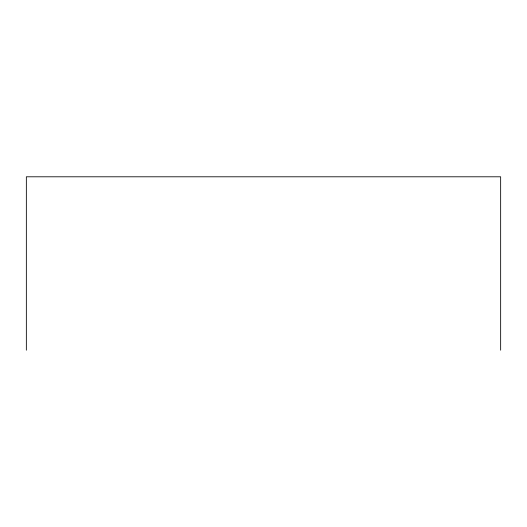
<?xml version="1.0" encoding="UTF-8"?>
<svg xmlns="http://www.w3.org/2000/svg" width="527" height="527" viewBox="0 0 527 527"><rect width="100%" height="100%" fill="white"/><g stroke="black" fill="none" stroke-linecap="round" stroke-linejoin="round"><path stroke-width="0.79" d="M500.65 350.205L500.65 176.795L26.35 176.795L26.35 350.205"/></g></svg>
